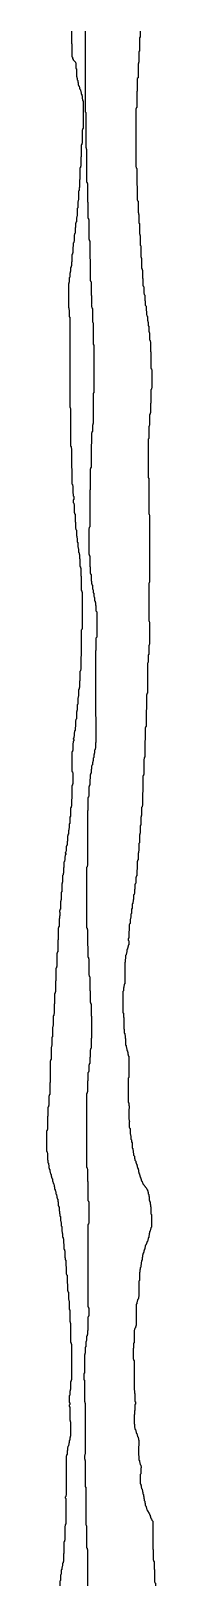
# Model space of a CAD drawing. Header units: millimetres. Extents: x -140 to 105, y 1 to 3500.
import ezdxf

# ---------------------------------------------------------------- set-up
doc = ezdxf.new("R2010")
doc.units = ezdxf.units.MM
for name, color, linetype in [('Curve_Exist', 63, 'Continuous'), ('CuttingCurve_A', 10, 'Continuous'), ('CuttingCurve_B', 30, 'Continuous')]:
    doc.layers.add(name, color=color, linetype=linetype)

msp = doc.modelspace()

# ---------------------------------------------------------------- linework, layer by layer
at = {"layer": 'Curve_Exist'}
for points in [[(-84, 3500), (-84, 3472), (-83, 3471), (-83, 3442), (-82, 3441), (-82, 3438), (-80, 3436), (-80, 3435), (-75, 3430), (-75, 3429), (-74, 3428), (-74, 3416), (-73, 3415), (-73, 3398), (-72, 3397), (-72, 3395), (-71, 3394), (-71, 3390), (-70, 3389), (-70, 3385), (-69, 3384), (-69, 3379), (-68, 3378), (-68, 3377), (-67, 3376), (-67, 3375), (-66, 3374), (-66, 3371), (-65, 3370), (-65, 3369), (-64, 3368), (-64, 3366), (-63, 3365), (-63, 3363), (-62, 3362), (-62, 3358), (-61, 3357), (-61, 3355), (-60, 3354), (-60, 3348), (-59, 3347), (-59, 3344), (-58, 3343), (-58, 3281), (-59, 3280), (-59, 3278), (-60, 3277), (-60, 3248), (-61, 3247), (-61, 3245), (-62, 3244), (-62, 3217), (-63, 3216), (-63, 3196), (-64, 3195), (-64, 3193), (-65, 3192), (-65, 3166), (-66, 3165), (-66, 3148), (-67, 3147), (-67, 3146), (-66, 3145), (-67, 3144), (-67, 3141), (-68, 3140), (-68, 3120), (-69, 3119), (-69, 3117), (-70, 3116), (-70, 3102), (-71, 3101), (-71, 3084), (-72, 3083), (-72, 3081), (-73, 3080), (-73, 3071), (-74, 3070), (-74, 3068), (-75, 3067), (-75, 3058), (-76, 3057), (-76, 3045), (-77, 3044), (-77, 3042), (-78, 3041), (-78, 3027), (-79, 3026), (-79, 3024), (-80, 3023), (-80, 3015), (-81, 3014), (-81, 3001), (-82, 3000), (-82, 2998), (-83, 2997), (-83, 2981), (-84, 2980), (-84, 2972), (-85, 2971), (-85, 2969), (-86, 2968), (-86, 2959), (-87, 2958), (-87, 2956), (-88, 2955), (-88, 2946), (-89, 2945), (-89, 2935), (-90, 2934), (-90, 2932), (-91, 2931), (-91, 2878), (-90, 2877), (-90, 2874), (-89, 2873), (-89, 2857), (-88, 2856), (-88, 2654), (-87, 2653), (-87, 2652), (-86, 2651), (-86, 2566), (-85, 2565), (-85, 2562), (-84, 2561), (-84, 2517), (-83, 2516), (-83, 2481), (-82, 2480), (-82, 2478), (-81, 2477), (-81, 2460), (-80, 2459), (-80, 2454), (-79, 2453), (-79, 2446), (-80, 2445), (-80, 2439), (-79, 2438), (-79, 2436), (-78, 2435), (-78, 2417), (-77, 2416), (-77, 2414), (-76, 2413), (-76, 2396), (-75, 2395), (-75, 2381), (-74, 2380), (-74, 2378), (-73, 2377), (-73, 2364), (-72, 2363), (-72, 2360), (-71, 2359), (-71, 2350), (-70, 2349), (-70, 2339), (-69, 2338), (-69, 2336), (-68, 2335), (-68, 2327), (-67, 2326), (-67, 2323), (-66, 2322), (-66, 2313), (-65, 2312), (-65, 2295), (-64, 2294), (-64, 2292), (-63, 2291), (-63, 2274), (-62, 2273), (-62, 2241), (-61, 2240), (-61, 2238), (-60, 2237), (-60, 2155), (-61, 2154), (-61, 2153), (-62, 2152), (-62, 2093), (-63, 2092), (-63, 2063), (-64, 2062), (-64, 2060), (-65, 2059), (-65, 2038), (-66, 2037), (-66, 2023), (-67, 2022), (-67, 2019), (-68, 2018), (-68, 2003), (-69, 2002), (-69, 2000), (-70, 1999), (-70, 1985), (-71, 1984), (-71, 1972), (-72, 1971), (-72, 1969), (-73, 1968), (-73, 1952), (-74, 1951), (-74, 1949), (-75, 1948), (-75, 1934), (-76, 1933), (-76, 1926), (-77, 1925), (-77, 1922), (-78, 1921), (-78, 1913), (-79, 1912), (-79, 1909), (-80, 1908), (-80, 1907), (-79, 1906), (-79, 1903), (-80, 1902), (-80, 1898), (-81, 1897), (-81, 1881), (-82, 1880), (-82, 1879), (-83, 1878), (-83, 1834), (-82, 1833), (-82, 1832), (-81, 1831), (-81, 1806), (-82, 1805), (-82, 1803), (-83, 1802), (-83, 1772), (-84, 1771), (-84, 1756), (-85, 1755), (-85, 1753), (-86, 1752), (-86, 1733), (-88, 1731), (-88, 1717), (-89, 1716), (-89, 1706), (-90, 1705), (-90, 1702), (-91, 1701), (-91, 1693), (-92, 1692), (-92, 1689), (-93, 1688), (-93, 1677), (-94, 1676), (-94, 1668), (-95, 1667), (-95, 1666), (-96, 1665), (-96, 1655), (-97, 1654), (-97, 1652), (-98, 1651), (-98, 1650), (-97, 1649), (-97, 1647), (-98, 1646), (-98, 1643), (-99, 1642), (-99, 1634), (-100, 1633), (-100, 1631), (-101, 1630), (-101, 1618), (-102, 1617), (-102, 1605), (-103, 1604), (-103, 1601), (-104, 1600), (-104, 1585), (-105, 1584), (-105, 1582), (-106, 1581), (-106, 1563), (-107, 1562), (-107, 1545), (-108, 1544), (-108, 1542), (-109, 1541), (-109, 1524), (-110, 1523), (-110, 1521), (-111, 1520), (-111, 1518), (-110, 1517), (-110, 1509), (-111, 1508), (-111, 1503), (-112, 1502), (-112, 1485), (-113, 1484), (-113, 1482), (-114, 1481), (-114, 1455), (-115, 1454), (-115, 1428), (-116, 1427), (-116, 1425), (-117, 1424), (-117, 1395), (-118, 1394), (-118, 1392), (-119, 1391), (-119, 1363), (-120, 1362), (-120, 1338), (-121, 1337), (-121, 1335), (-122, 1334), (-122, 1311), (-123, 1310), (-123, 1289), (-124, 1288), (-124, 1285), (-125, 1284), (-125, 1262), (-126, 1261), (-126, 1259), (-127, 1258), (-127, 1237), (-128, 1236), (-128, 1217), (-129, 1216), (-129, 1214), (-130, 1213), (-130, 1186), (-131, 1185), (-131, 1183), (-132, 1182), (-132, 1134), (-133, 1133), (-133, 1107), (-134, 1106), (-134, 1104), (-135, 1103), (-135, 1082), (-136, 1081), (-136, 1079), (-137, 1078), (-137, 1058), (-138, 1057), (-138, 1028), (-139, 1027), (-139, 1026), (-140, 1025), (-140, 979), (-139, 978), (-139, 976), (-138, 975), (-138, 960), (-137, 959), (-137, 953), (-136, 952), (-136, 949), (-135, 948), (-135, 942), (-134, 941), (-134, 939), (-133, 938), (-133, 934), (-132, 933), (-132, 931), (-131, 930), (-131, 928), (-130, 927), (-130, 923), (-129, 922), (-129, 920), (-128, 919), (-128, 918), (-127, 917), (-127, 912), (-126, 911), (-126, 910), (-125, 909), (-125, 907), (-124, 906), (-124, 904), (-123, 903), (-123, 900), (-122, 899), (-122, 894), (-121, 893), (-121, 891), (-120, 890), (-120, 889), (-119, 888), (-119, 883), (-118, 882), (-118, 880), (-117, 879), (-117, 875), (-116, 874), (-116, 872), (-115, 871), (-115, 866), (-114, 865), (-114, 857), (-113, 856), (-113, 855), (-112, 854), (-112, 845), (-111, 844), (-111, 839), (-110, 838), (-110, 833), (-109, 832), (-109, 823), (-108, 822), (-108, 820), (-107, 819), (-107, 811), (-106, 810), (-106, 799), (-105, 798), (-105, 795), (-104, 794), (-104, 786), (-103, 785), (-103, 783), (-102, 782), (-102, 772), (-101, 771), (-101, 759), (-100, 758), (-100, 756), (-99, 755), (-99, 740), (-98, 739), (-98, 735), (-97, 734), (-97, 721), (-96, 720), (-96, 703), (-95, 702), (-95, 701), (-94, 700), (-94, 682), (-93, 681), (-93, 666), (-92, 665), (-92, 663), (-91, 662), (-91, 646), (-90, 645), (-90, 643), (-89, 642), (-89, 623), (-88, 622), (-88, 596), (-87, 595), (-87, 593), (-86, 592), (-86, 549), (-85, 548), (-85, 546), (-84, 545), (-84, 465), (-85, 464), (-85, 462), (-86, 461), (-86, 443), (-87, 442), (-87, 440), (-88, 439), (-88, 430), (-89, 429), (-89, 414), (-88, 413), (-88, 409), (-89, 408), (-89, 405), (-88, 404), (-88, 374), (-87, 373), (-87, 371), (-86, 370), (-86, 338), (-87, 337), (-87, 335), (-88, 334), (-88, 329), (-89, 328), (-89, 323), (-90, 322), (-90, 319), (-91, 318), (-91, 316), (-92, 315), (-92, 313), (-93, 312), (-93, 306), (-94, 305), (-94, 297), (-95, 296), (-95, 294), (-96, 293), (-96, 205), (-97, 204), (-97, 202), (-98, 201), (-98, 199), (-97, 198), (-97, 140), (-98, 139), (-98, 136), (-99, 135), (-99, 104), (-100, 103), (-100, 101), (-101, 100), (-101, 74), (-102, 73), (-102, 56), (-103, 55), (-103, 53), (-104, 52), (-104, 46), (-105, 45), (-105, 43), (-106, 42), (-106, 38), (-107, 37), (-107, 28), (-108, 27), (-108, 26), (-109, 25), (-109, 13), (-110, 12), (-110, 1)], [(71, 3500), (71, 3487), (69, 3485), (69, 3455), (68, 3454), (68, 3430), (67, 3429), (67, 3427), (66, 3426), (66, 3395), (64, 3393), (64, 3365), (63, 3364), (63, 3328), (62, 3327), (62, 3326), (61, 3325), (61, 3195), (62, 3194), (62, 3192), (63, 3191), (63, 3153), (64, 3152), (64, 3120), (65, 3119), (65, 3118), (66, 3117), (66, 3092), (67, 3091), (67, 3088), (68, 3087), (68, 3068), (69, 3067), (69, 3044), (70, 3043), (70, 3041), (71, 3040), (71, 3018), (72, 3017), (72, 2992), (73, 2991), (73, 2990), (74, 2989), (74, 2966), (75, 2965), (75, 2963), (76, 2962), (76, 2944), (77, 2943), (77, 2927), (78, 2926), (78, 2925), (79, 2924), (79, 2910), (80, 2909), (80, 2907), (81, 2906), (81, 2894), (82, 2893), (82, 2883), (84, 2881), (84, 2871), (85, 2870), (85, 2862), (86, 2861), (86, 2859), (87, 2858), (87, 2849), (88, 2848), (88, 2846), (89, 2845), (89, 2837), (90, 2836), (90, 2824), (91, 2823), (91, 2822), (92, 2821), (92, 2805), (93, 2804), (93, 2802), (94, 2801), (94, 2779), (95, 2778), (95, 2741), (96, 2740), (96, 2739), (97, 2738), (97, 2697), (96, 2696), (96, 2694), (95, 2693), (95, 2663), (94, 2662), (94, 2641), (93, 2640), (93, 2638), (92, 2637), (92, 2613), (91, 2612), (91, 2611), (90, 2610), (90, 2583), (89, 2582), (89, 2495), (90, 2494), (90, 2414), (91, 2413), (91, 2412), (92, 2411), (92, 2260), (91, 2259), (91, 2258), (90, 2257), (90, 2173), (91, 2172), (91, 2171), (92, 2170), (92, 2120), (91, 2119), (91, 2118), (90, 2117), (90, 2097), (89, 2096), (89, 2080), (88, 2079), (88, 2078), (87, 2077), (87, 2010), (86, 2009), (86, 2007), (85, 2006), (85, 1973), (84, 1972), (84, 1935), (83, 1934), (83, 1933), (82, 1932), (82, 1904), (81, 1903), (81, 1866), (80, 1865), (80, 1862), (79, 1861), (79, 1827), (78, 1826), (78, 1825), (77, 1824), (77, 1787), (76, 1786), (76, 1757), (75, 1756), (75, 1754), (74, 1753), (74, 1735), (73, 1734), (73, 1732), (72, 1731), (72, 1713), (71, 1712), (71, 1695), (70, 1694), (70, 1692), (69, 1691), (69, 1673), (68, 1672), (68, 1655), (67, 1654), (67, 1651), (66, 1650), (66, 1635), (65, 1634), (65, 1632), (64, 1631), (64, 1613), (63, 1612), (63, 1599), (62, 1598), (62, 1596), (61, 1595), (61, 1583), (60, 1582), (60, 1581), (59, 1580), (59, 1569), (58, 1568), (58, 1559), (57, 1558), (57, 1557), (56, 1556), (56, 1546), (55, 1545), (55, 1541), (54, 1540), (54, 1537), (53, 1536), (53, 1526), (51, 1524), (51, 1514), (50, 1513), (50, 1505), (49, 1504), (49, 1502), (48, 1501), (48, 1492), (47, 1491), (47, 1490), (46, 1489), (46, 1475), (45, 1474), (45, 1459), (44, 1458), (44, 1454), (45, 1453), (45, 1444), (44, 1443), (44, 1440), (43, 1439), (43, 1437), (42, 1436), (42, 1434), (41, 1433), (41, 1427), (40, 1426), (40, 1424), (39, 1423), (39, 1421), (38, 1420), (38, 1412), (37, 1411), (37, 1405), (36, 1404), (36, 1356), (35, 1355), (35, 1352), (34, 1351), (34, 1348), (33, 1347), (33, 1340), (32, 1339), (32, 1291), (33, 1290), (33, 1281), (34, 1280), (34, 1255), (35, 1254), (35, 1245), (36, 1244), (36, 1241), (37, 1240), (37, 1234), (38, 1233), (38, 1218), (39, 1217), (39, 1214), (40, 1213), (40, 1211), (41, 1210), (41, 1206), (42, 1205), (42, 1203), (43, 1202), (43, 1198), (44, 1197), (44, 1194), (45, 1193), (45, 1145), (44, 1144), (44, 1089), (45, 1088), (45, 1082), (46, 1081), (46, 1075), (45, 1074), (45, 1051), (46, 1050), (46, 1048), (47, 1047), (47, 1046), (46, 1045), (46, 1033), (47, 1032), (47, 1031), (48, 1030), (48, 1018), (49, 1017), (49, 1015), (50, 1014), (50, 1006), (51, 1005), (51, 1000), (53, 998), (53, 986), (54, 985), (54, 982), (55, 981), (55, 976), (56, 975), (56, 970), (58, 968), (58, 963), (59, 962), (59, 959), (61, 957), (61, 954), (62, 953), (62, 951), (63, 950), (63, 948), (64, 947), (64, 944), (65, 943), (65, 941), (66, 940), (66, 938), (67, 937), (67, 933), (68, 932), (68, 929), (69, 928), (69, 926), (70, 925), (70, 923), (71, 922), (71, 920), (72, 919), (72, 917), (73, 916), (73, 914), (74, 913), (74, 912), (75, 911), (75, 910), (76, 909), (76, 908), (77, 907), (77, 906), (80, 903), (80, 902), (82, 900), (82, 899), (85, 896), (85, 895), (86, 894), (86, 893), (87, 892), (87, 891), (88, 890), (88, 888), (89, 887), (89, 883), (90, 882), (90, 878), (91, 877), (91, 869), (92, 868), (92, 866), (93, 865), (93, 860), (94, 859), (94, 855), (95, 854), (95, 838), (96, 837), (96, 808), (95, 807), (95, 805), (94, 804), (94, 802), (93, 801), (93, 799), (92, 798), (92, 795), (91, 794), (91, 790), (90, 789), (90, 785), (89, 784), (89, 781), (88, 780), (88, 778), (87, 777), (87, 776), (86, 775), (86, 773), (85, 772), (85, 771), (84, 770), (84, 769), (83, 768), (83, 767), (82, 766), (82, 763), (81, 762), (81, 759), (80, 758), (80, 756), (79, 755), (79, 752), (78, 751), (78, 750), (77, 749), (77, 746), (76, 745), (76, 741), (75, 740), (75, 734), (74, 733), (74, 730), (73, 729), (73, 724), (72, 723), (72, 718), (71, 717), (71, 713), (70, 712), (70, 707), (69, 706), (69, 688), (68, 687), (68, 652), (67, 651), (67, 648), (66, 647), (66, 646), (65, 645), (65, 643), (64, 642), (64, 640), (63, 639), (63, 636), (62, 635), (62, 587), (61, 586), (61, 585), (60, 584), (60, 582), (59, 581), (59, 580), (58, 579), (58, 577), (57, 576), (57, 548), (56, 547), (56, 536), (55, 535), (55, 512), (56, 511), (56, 509), (57, 508), (57, 442), (58, 441), (58, 435), (59, 434), (59, 416), (60, 415), (60, 410), (59, 409), (59, 396), (58, 395), (58, 387), (57, 386), (57, 366), (58, 365), (58, 358), (59, 357), (59, 354), (60, 353), (60, 352), (61, 351), (61, 349), (62, 348), (62, 345), (63, 344), (63, 343), (64, 342), (64, 340), (65, 339), (65, 337), (66, 336), (66, 334), (67, 333), (67, 330), (68, 329), (68, 316), (67, 315), (67, 295), (68, 294), (68, 284), (69, 283), (69, 280), (70, 279), (70, 277), (71, 276), (71, 274), (72, 273), (72, 271), (73, 270), (73, 267), (72, 266), (72, 253), (71, 252), (71, 231), (72, 230), (72, 228), (73, 227), (73, 223), (74, 222), (74, 220), (75, 219), (75, 217), (76, 216), (76, 213), (77, 212), (77, 208), (78, 207), (78, 203), (79, 202), (79, 198), (80, 197), (80, 193), (81, 192), (81, 188), (82, 187), (82, 183), (83, 182), (83, 181), (84, 180), (84, 178), (85, 177), (85, 175), (86, 174), (86, 172), (87, 171), (87, 170), (89, 168), (89, 167), (90, 166), (90, 165), (92, 163), (92, 161), (93, 160), (93, 158), (94, 157), (94, 155), (95, 154), (95, 153), (96, 152), (96, 151), (97, 150), (97, 149), (99, 147), (99, 84), (100, 83), (100, 60), (101, 59), (101, 57), (102, 56), (102, 39), (103, 38), (103, 10), (104, 9), (104, 8), (105, 7), (105, 1)]]:
    msp.add_lwpolyline(points, dxfattribs=at)
at = {"layer": 'CuttingCurve_A'}
msp.add_lwpolyline([(71, 3500), (71, 3487), (69, 3485), (69, 3455), (68, 3454), (68, 3430), (67, 3429), (67, 3427), (66, 3426), (66, 3395), (64, 3393), (64, 3365), (63, 3364), (63, 3328), (62, 3327), (62, 3326), (61, 3325), (61, 3195), (62, 3194), (62, 3192), (63, 3191), (63, 3153), (64, 3152), (64, 3120), (65, 3119), (65, 3118), (66, 3117), (66, 3092), (67, 3091), (67, 3088), (68, 3087), (68, 3068), (69, 3067), (69, 3044), (70, 3043), (70, 3041), (71, 3040), (71, 3018), (72, 3017), (72, 2992), (73, 2991), (73, 2990), (74, 2989), (74, 2966), (75, 2965), (75, 2963), (76, 2962), (76, 2944), (77, 2943), (77, 2927), (78, 2926), (78, 2925), (79, 2924), (79, 2910), (80, 2909), (80, 2907), (81, 2906), (81, 2894), (82, 2893), (82, 2883), (84, 2881), (84, 2871), (85, 2870), (85, 2862), (86, 2861), (86, 2859), (87, 2858), (87, 2849), (88, 2848), (88, 2846), (89, 2845), (89, 2837), (90, 2836), (90, 2824), (91, 2823), (91, 2822), (92, 2821), (92, 2805), (93, 2804), (93, 2802), (94, 2801), (94, 2779), (95, 2778), (95, 2741), (96, 2740), (96, 2739), (97, 2738), (97, 2697), (96, 2696), (96, 2694), (95, 2693), (95, 2663), (94, 2662), (94, 2641), (93, 2640), (93, 2638), (92, 2637), (92, 2613), (91, 2612), (91, 2611), (90, 2610), (90, 2583), (89, 2582), (89, 2495), (90, 2494), (90, 2414), (91, 2413), (91, 2412), (92, 2411), (92, 2260), (91, 2259), (91, 2258), (90, 2257), (90, 2173), (91, 2172), (91, 2171), (92, 2170), (92, 2120), (91, 2119), (91, 2118), (90, 2117), (90, 2097), (89, 2096), (89, 2080), (88, 2079), (88, 2078), (87, 2077), (87, 2010), (86, 2009), (86, 2007), (85, 2006), (85, 1973), (84, 1972), (84, 1935), (83, 1934), (83, 1933), (82, 1932), (82, 1904), (81, 1903), (81, 1866), (80, 1865), (80, 1862), (79, 1861), (79, 1827), (78, 1826), (78, 1825), (77, 1824), (77, 1787), (76, 1786), (76, 1757), (75, 1756), (75, 1754), (74, 1753), (74, 1735), (73, 1734), (73, 1732), (72, 1731), (72, 1713), (71, 1712), (71, 1695), (70, 1694), (70, 1692), (69, 1691), (69, 1673), (68, 1672), (68, 1655), (67, 1654), (67, 1651), (66, 1650), (66, 1635), (65, 1634), (65, 1632), (64, 1631), (64, 1613), (63, 1612), (63, 1599), (62, 1598), (62, 1596), (61, 1595), (61, 1583), (60, 1582), (60, 1581), (59, 1580), (59, 1569), (58, 1568), (58, 1559), (57, 1558), (57, 1557), (56, 1556), (56, 1546), (55, 1545), (55, 1541), (54, 1540), (54, 1537), (53, 1536), (53, 1526), (51, 1524), (51, 1514), (50, 1513), (50, 1505), (49, 1504), (49, 1502), (48, 1501), (48, 1492), (47, 1491), (47, 1490), (46, 1489), (46, 1475), (45, 1474), (45, 1459), (44, 1458), (44, 1454), (45, 1453), (45, 1444), (44, 1443), (44, 1440), (43, 1439), (43, 1437), (42, 1436), (42, 1434), (41, 1433), (41, 1427), (40, 1426), (40, 1424), (39, 1423), (39, 1421), (38, 1420), (38, 1412), (37, 1411), (37, 1405), (36, 1404), (36, 1356), (35, 1355), (35, 1352), (34, 1351), (34, 1348), (33, 1347), (33, 1340), (32, 1339), (32, 1291), (33, 1290), (33, 1281), (34, 1280), (34, 1255), (35, 1254), (35, 1245), (36, 1244), (36, 1241), (37, 1240), (37, 1234), (38, 1233), (38, 1218), (39, 1217), (39, 1214), (40, 1213), (40, 1211), (41, 1210), (41, 1206), (42, 1205), (42, 1203), (43, 1202), (43, 1198), (44, 1197), (44, 1194), (45, 1193), (45, 1145), (44, 1144), (44, 1089), (45, 1088), (45, 1082), (46, 1081), (46, 1075), (45, 1074), (45, 1051), (46, 1050), (46, 1048), (47, 1047), (47, 1046), (46, 1045), (46, 1033), (47, 1032), (47, 1031), (48, 1030), (48, 1018), (49, 1017), (49, 1015), (50, 1014), (50, 1006), (51, 1005), (51, 1000), (53, 998), (53, 986), (54, 985), (54, 982), (55, 981), (55, 976), (56, 975), (56, 970), (58, 968), (58, 963), (59, 962), (59, 959), (61, 957), (61, 954), (62, 953), (62, 951), (63, 950), (63, 948), (64, 947), (64, 944), (65, 943), (65, 941), (66, 940), (66, 938), (67, 937), (67, 933), (68, 932), (68, 929), (69, 928), (69, 926), (70, 925), (70, 923), (71, 922), (71, 920), (72, 919), (72, 917), (73, 916), (73, 914), (74, 913), (74, 912), (75, 911), (75, 910), (76, 909), (76, 908), (77, 907), (77, 906), (80, 903), (80, 902), (82, 900), (82, 899), (85, 896), (85, 895), (86, 894), (86, 893), (87, 892), (87, 891), (88, 890), (88, 888), (89, 887), (89, 883), (90, 882), (90, 878), (91, 877), (91, 869), (92, 868), (92, 866), (93, 865), (93, 860), (94, 859), (94, 855), (95, 854), (95, 838), (96, 837), (96, 808), (95, 807), (95, 805), (94, 804), (94, 802), (93, 801), (93, 799), (92, 798), (92, 795), (91, 794), (91, 790), (90, 789), (90, 785), (89, 784), (89, 781), (88, 780), (88, 778), (87, 777), (87, 776), (86, 775), (86, 773), (85, 772), (85, 771), (84, 770), (84, 769), (83, 768), (83, 767), (82, 766), (82, 763), (81, 762), (81, 759), (80, 758), (80, 756), (79, 755), (79, 752), (78, 751), (78, 750), (77, 749), (77, 746), (76, 745), (76, 741), (75, 740), (75, 734), (74, 733), (74, 730), (73, 729), (73, 724), (72, 723), (72, 718), (71, 717), (71, 713), (70, 712), (70, 707), (69, 706), (69, 688), (68, 687), (68, 652), (67, 651), (67, 648), (66, 647), (66, 646), (65, 645), (65, 643), (64, 642), (64, 640), (63, 639), (63, 636), (62, 635), (62, 587), (61, 586), (61, 585), (60, 584), (60, 582), (59, 581), (59, 580), (58, 579), (58, 577), (57, 576), (57, 548), (56, 547), (56, 536), (55, 535), (55, 512), (56, 511), (56, 509), (57, 508), (57, 442), (58, 441), (58, 435), (59, 434), (59, 416), (60, 415), (60, 410), (59, 409), (59, 396), (58, 395), (58, 387), (57, 386), (57, 366), (58, 365), (58, 358), (59, 357), (59, 354), (60, 353), (60, 352), (61, 351), (61, 349), (62, 348), (62, 345), (63, 344), (63, 343), (64, 342), (64, 340), (65, 339), (65, 337), (66, 336), (66, 334), (67, 333), (67, 330), (68, 329), (68, 316), (67, 315), (67, 295), (68, 294), (68, 284), (69, 283), (69, 280), (70, 279), (70, 277), (71, 276), (71, 274), (72, 273), (72, 271), (73, 270), (73, 267), (72, 266), (72, 253), (71, 252), (71, 231), (72, 230), (72, 228), (73, 227), (73, 223), (74, 222), (74, 220), (75, 219), (75, 217), (76, 216), (76, 213), (77, 212), (77, 208), (78, 207), (78, 203), (79, 202), (79, 198), (80, 197), (80, 193), (81, 192), (81, 188), (82, 187), (82, 183), (83, 182), (83, 181), (84, 180), (84, 178), (85, 177), (85, 175), (86, 174), (86, 172), (87, 171), (87, 170), (89, 168), (89, 167), (90, 166), (90, 165), (92, 163), (92, 161), (93, 160), (93, 158), (94, 157), (94, 155), (95, 154), (95, 153), (96, 152), (96, 151), (97, 150), (97, 149), (99, 147), (99, 84), (100, 83), (100, 60), (101, 59), (101, 57), (102, 56), (102, 39), (103, 38), (103, 10), (104, 9), (104, 8), (105, 7), (105, 1)], dxfattribs=at)
at = {"layer": 'CuttingCurve_B'}
msp.add_lwpolyline([(-53, 3500), (-53, 3318), (-52, 3317), (-52, 3238), (-51, 3237), (-51, 3235), (-50, 3234), (-50, 3160), (-49, 3159), (-49, 3158), (-48, 3157), (-48, 3116), (-47, 3115), (-47, 3079), (-46, 3078), (-46, 3077), (-45, 3076), (-45, 3032), (-44, 3031), (-44, 3029), (-43, 3028), (-43, 2988), (-42, 2987), (-42, 2939), (-41, 2938), (-41, 2937), (-40, 2936), (-40, 2906), (-39, 2905), (-39, 2885), (-38, 2884), (-39, 2883), (-39, 2880), (-38, 2879), (-38, 2877), (-37, 2876), (-37, 2846), (-36, 2845), (-36, 2844), (-35, 2843), (-35, 2795), (-34, 2794), (-34, 2686), (-35, 2685), (-35, 2617), (-36, 2616), (-36, 2614), (-37, 2613), (-37, 2599), (-38, 2598), (-38, 2596), (-39, 2595), (-39, 2571), (-40, 2570), (-40, 2518), (-41, 2517), (-41, 2515), (-42, 2514), (-42, 2468), (-43, 2467), (-43, 2384), (-44, 2383), (-44, 2381), (-45, 2380), (-45, 2323), (-44, 2322), (-44, 2320), (-43, 2319), (-43, 2295), (-42, 2294), (-42, 2280), (-41, 2279), (-41, 2278), (-40, 2277), (-40, 2263), (-39, 2262), (-39, 2257), (-38, 2256), (-38, 2254), (-37, 2253), (-37, 2245), (-36, 2244), (-36, 2243), (-35, 2242), (-35, 2236), (-34, 2235), (-34, 2228), (-33, 2227), (-33, 2226), (-32, 2225), (-32, 2218), (-31, 2217), (-31, 2215), (-30, 2214), (-30, 2208), (-29, 2207), (-29, 2195), (-27, 2193), (-27, 2136), (-29, 2134), (-29, 2106), (-30, 2105), (-30, 1958), (-29, 1957), (-29, 1899), (-30, 1898), (-30, 1886), (-31, 1885), (-31, 1883), (-32, 1882), (-32, 1875), (-33, 1874), (-33, 1872), (-34, 1871), (-34, 1865), (-35, 1864), (-35, 1858), (-36, 1857), (-36, 1855), (-37, 1854), (-37, 1849), (-38, 1848), (-38, 1847), (-39, 1846), (-39, 1839), (-40, 1838), (-40, 1830), (-41, 1829), (-41, 1827), (-42, 1826), (-42, 1817), (-43, 1816), (-43, 1803), (-44, 1802), (-44, 1800), (-45, 1799), (-45, 1778), (-46, 1777), (-46, 1776), (-47, 1775), (-47, 1746), (-48, 1745), (-48, 1622), (-49, 1621), (-49, 1619), (-50, 1618), (-50, 1482), (-49, 1481), (-49, 1479), (-48, 1478), (-48, 1442), (-47, 1441), (-47, 1416), (-46, 1415), (-46, 1413), (-45, 1412), (-45, 1376), (-44, 1375), (-44, 1373), (-43, 1372), (-43, 1341), (-42, 1340), (-42, 1315), (-41, 1314), (-41, 1312), (-40, 1311), (-40, 1284), (-39, 1283), (-39, 1234), (-40, 1233), (-40, 1211), (-41, 1210), (-41, 1208), (-42, 1207), (-42, 1191), (-43, 1190), (-43, 1177), (-44, 1176), (-44, 1174), (-45, 1173), (-45, 1159), (-46, 1158), (-46, 1157), (-47, 1156), (-47, 1138), (-48, 1137), (-48, 1113), (-49, 1112), (-49, 1110), (-50, 1109), (-50, 943), (-49, 942), (-49, 940), (-48, 939), (-48, 912), (-47, 911), (-47, 868), (-46, 867), (-46, 866), (-45, 865), (-45, 817), (-46, 816), (-46, 815), (-47, 814), (-47, 629), (-46, 628), (-46, 627), (-45, 626), (-45, 609), (-46, 608), (-46, 607), (-47, 606), (-47, 576), (-48, 575), (-48, 567), (-49, 566), (-49, 564), (-50, 563), (-50, 553), (-51, 552), (-51, 551), (-52, 550), (-52, 539), (-53, 538), (-53, 525), (-54, 524), (-54, 522), (-55, 521), (-55, 480), (-56, 479), (-56, 465), (-55, 464), (-55, 416), (-54, 415), (-54, 413), (-53, 412), (-53, 298), (-54, 297), (-54, 295), (-55, 294), (-55, 287), (-54, 286), (-54, 284), (-53, 283), (-53, 224), (-52, 223), (-52, 139), (-51, 138), (-51, 137), (-50, 136), (-50, 87), (-49, 86), (-49, 84), (-48, 83), (-48, 1)], dxfattribs=at)

doc.saveas('drawing.dxf')
